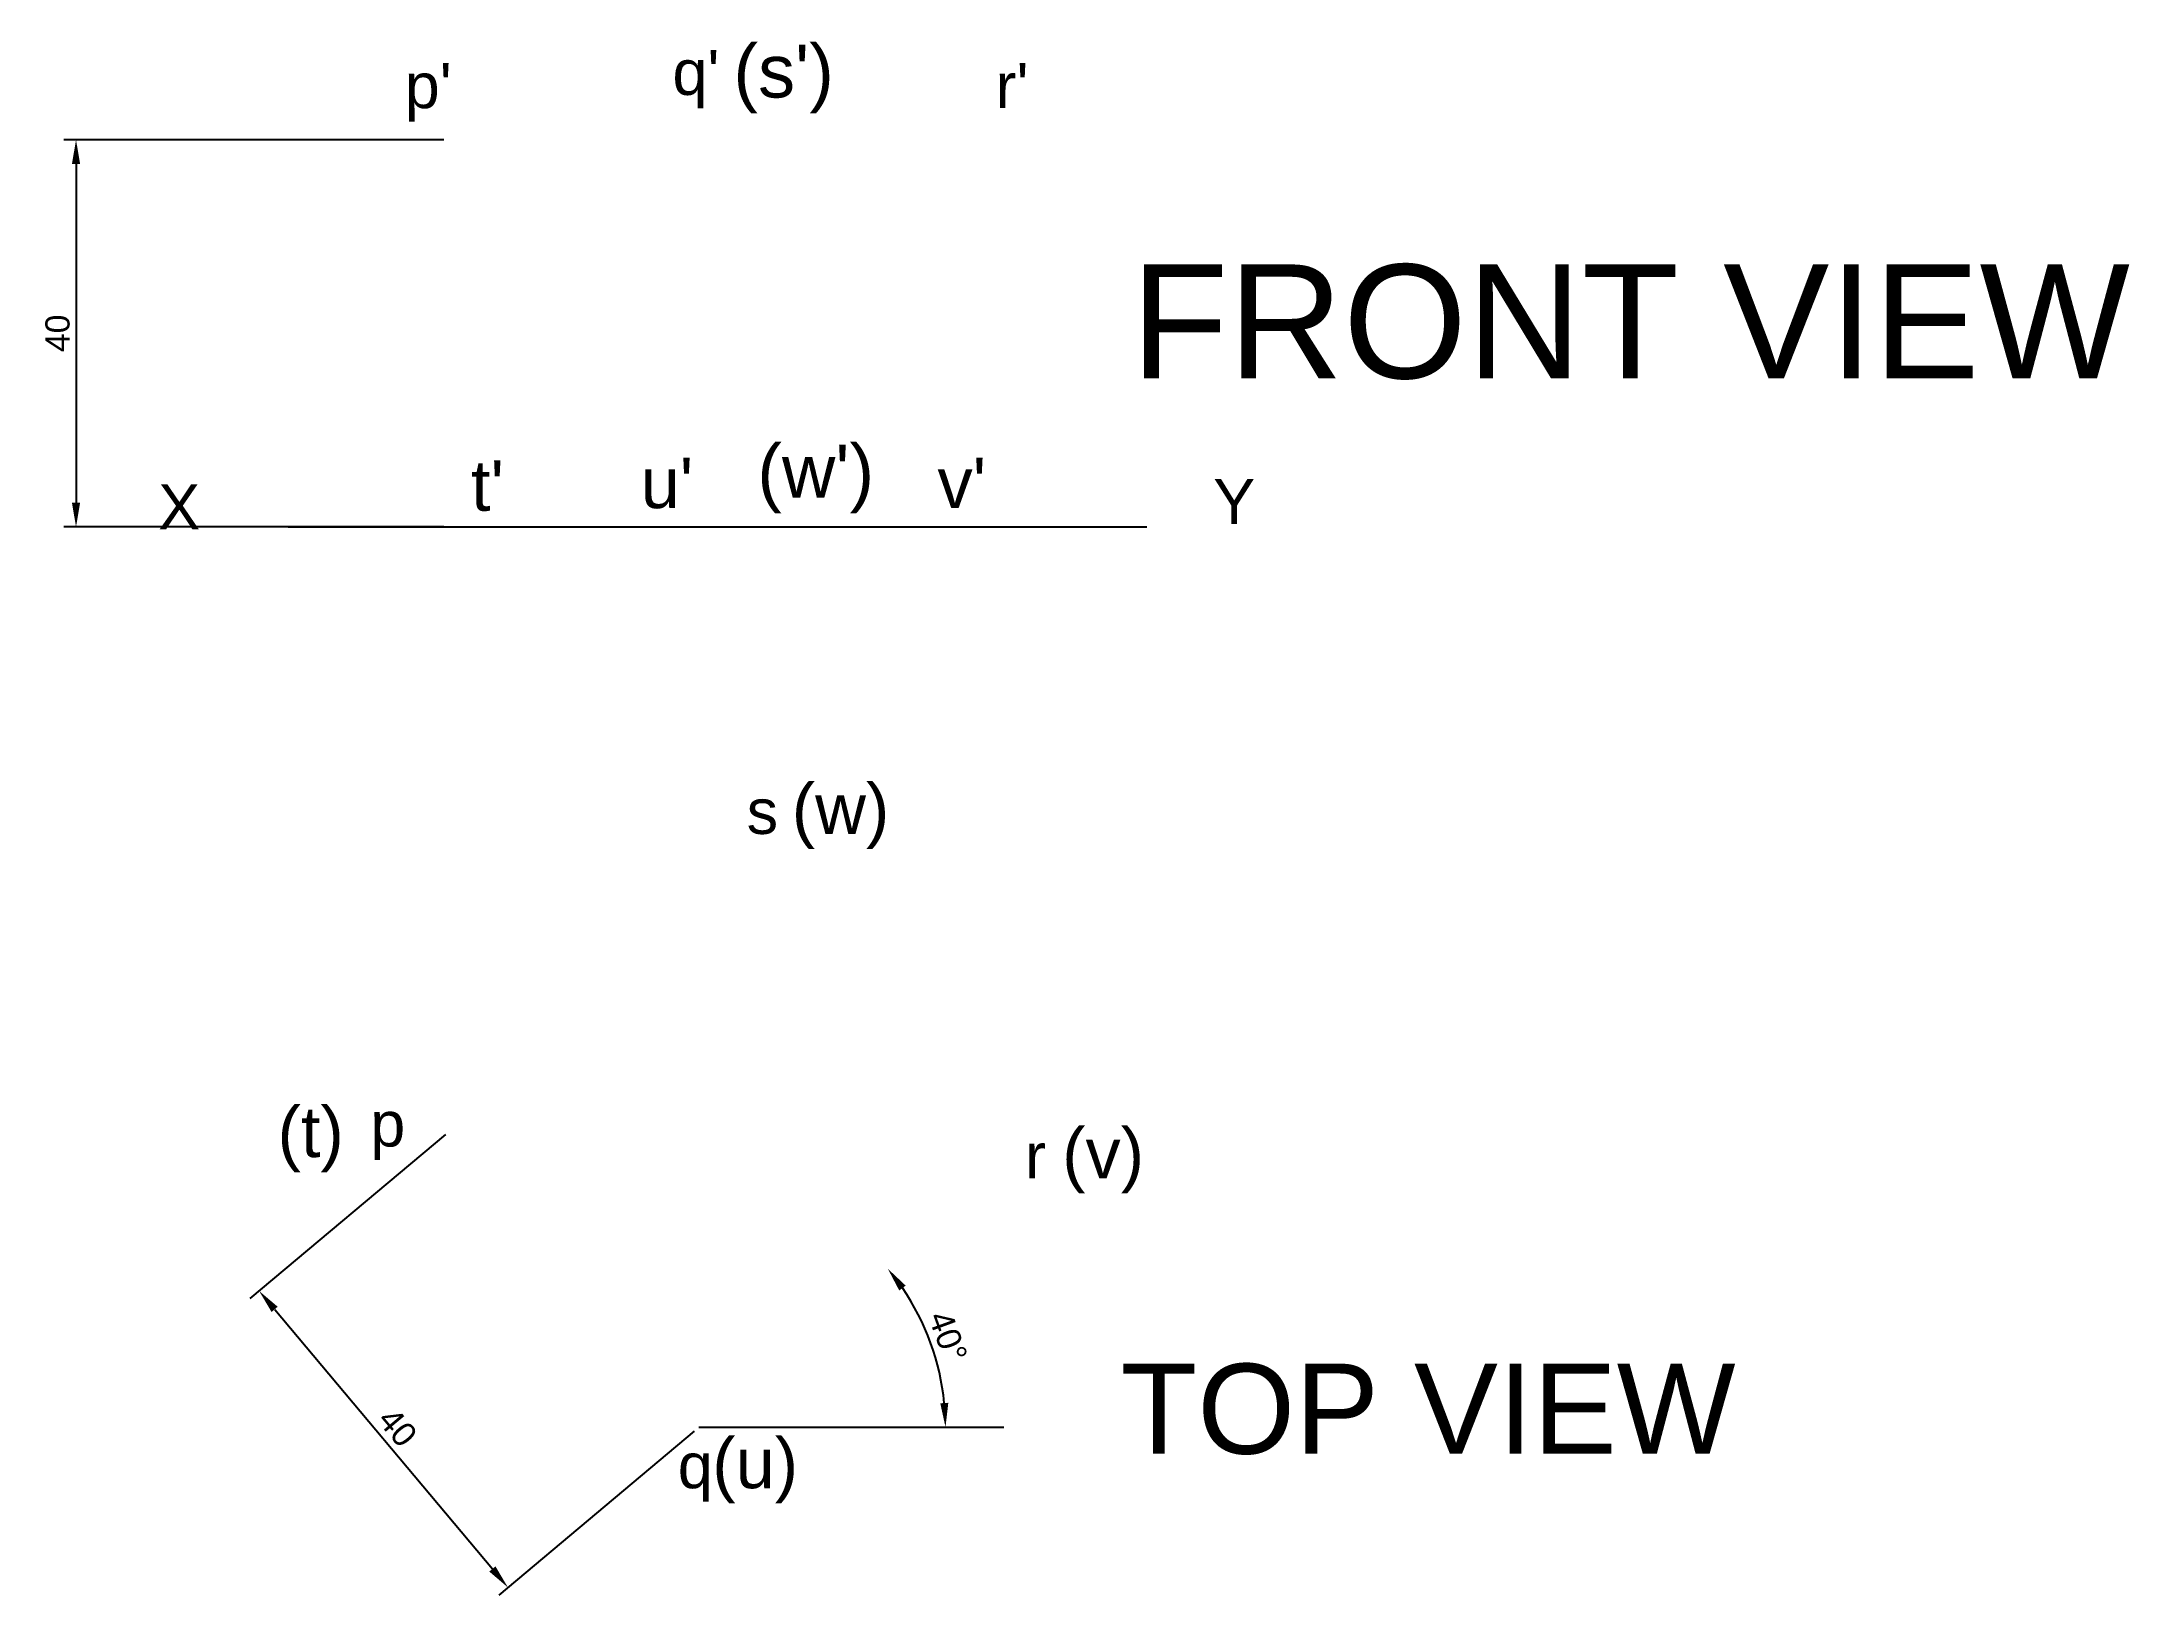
# Paper-space layout '5.1' of a CAD drawing. Header units: millimetres. Extents: x 55 to 271, y 21 to 182.
import ezdxf

# ---------------------------------------------------------------- set-up
doc = ezdxf.new("R2010")
doc.units = ezdxf.units.MM
doc.styles.get("Standard").update_dxf_attribs({"font": 'arial.ttf'})
doc.dimstyles.new('ISO-25', dxfattribs={"dimtxt": 2.5, "dimasz": 2.5, "dimexe": 1.25, "dimexo": 0.625, "dimtad": 1, "dimtxsty": 'Standard', "dimcen": 2.5, "dimadec": 0, "dimazin": 0, "dimtfac": 1, "dimtmove": 0, "dimatfit": 3, "dimfxl": 1, "dimarcsym": 0})

# ---------------------------------------------------------------- blocks, each defined once
blk = doc.blocks.new('*D9')
at = {"color": 0, "lineweight": -2, "transparency": 16777216}
for p, q in [((96.71, 68.9), (76.5, 51.94)), ((79.07, 50.83), (101.56, 24.02)), ((122.42, 38.26), (102.21, 21.3))]:
    blk.add_line(p, q, dxfattribs=at)
at = {"color": 0, "transparency": 16777216}
for points in [[(79.38, 51.1), (78.75, 50.56), (77.46, 52.74)], [(101.88, 24.28), (101.24, 23.75), (103.17, 22.1)]]:
    blk.add_solid(points, dxfattribs=at)
at = {"layer": 'Defpoints', "color": 0, "transparency": 16777216}
for p in [(97.19, 69.3), (122.9, 38.66), (103.17, 22.1)]:
    blk.add_point(p, dxfattribs=at)
at = {"color": 0, "transparency": 16777216, "insert": (91.77, 38.65), "char_height": 2.5, "attachment_point": 5, "rotation": 310}
blk.add_mtext('40', dxfattribs=at)
blk = doc.blocks.new('*D10')
at = {"color": 0, "lineweight": -2, "transparency": 16777216}
for p, q in [((96.56, 171.66), (57.3, 171.66)), ((58.55, 169.16), (58.55, 134.16)), ((96.56, 131.66), (57.3, 131.66))]:
    blk.add_line(p, q, dxfattribs=at)
at = {"color": 0, "transparency": 16777216}
for points in [[(58.13, 169.16), (58.97, 169.16), (58.55, 171.66)], [(58.13, 134.16), (58.97, 134.16), (58.55, 131.66)]]:
    blk.add_solid(points, dxfattribs=at)
at = {"layer": 'Defpoints', "color": 0, "transparency": 16777216}
for p in [(97.19, 171.66), (58.55, 131.66), (97.19, 131.66)]:
    blk.add_point(p, dxfattribs=at)
at = {"color": 0, "transparency": 16777216, "insert": (56.65, 151.66), "char_height": 2.5, "attachment_point": 5, "rotation": 90}
blk.add_mtext('40', dxfattribs=at)
blk = doc.blocks.new('*D11')
at = {"color": 0, "lineweight": -2, "transparency": 16777216}
blk.add_arc((122.9, 38.66), 25.47, 5.6267, 34.3733, dxfattribs=at)
at = {"color": 0, "transparency": 16777216}
for points in [[(143.59, 52.78), (144.25, 53.29), (142.41, 55.03)], [(148.66, 41.18), (147.83, 41.13), (148.37, 38.66)]]:
    blk.add_solid(points, dxfattribs=at)
at = {"layer": 'Defpoints', "color": 0, "transparency": 16777216}
for p in [(153.54, 64.37), (147.68, 44.53), (122.9, 38.66), (122.9, 38.66), (154.39, 38.66)]:
    blk.add_point(p, dxfattribs=at)
at = {"color": 0, "transparency": 16777216, "insert": (148.62, 48.02), "char_height": 2.5, "attachment_point": 5, "rotation": 290}
blk.add_mtext('40°', dxfattribs=at)

psp = doc.layouts.new('5.1')

# ---------------------------------------------------------------- linework, layer by layer
for p, q in [((80.457, 131.664), (169.18, 131.664)), ((122.901, 38.658), (154.393, 38.658))]:
    psp.add_line(p, q)

# ---------------------------------------------------------------- texts
for s, height, p in [("(s')", 5.4729, (126.461, 176.019)), ("p'", 4.6519, (92.506, 174.923)), ("q'", 4.6519, (120.163, 176.291)), ("r'", 4.6519, (153.543, 174.923)), ('FRONT VIEW', 11.7666, (167.537, 147.012)), ("(w')", 5.4729, (128.926, 134.698)), ("t'", 5.1992, (99.352, 133.33)), ("u'", 5.1992, (116.877, 133.603)), ("v'", 5.1992, (147.547, 133.603)), ('X', 4.652, (67.039, 131.414)), ('Y', 4.652, (176.026, 131.961)), ('s', 4.652, (127.831, 99.945)), ('(w)', 5.1992, (132.486, 99.945)), ('(t)', 5.1992, (79.362, 66.561)), ('p', 4.652, (88.946, 67.656)), ('(v)', 5.1992, (160.417, 64.37)), ('r', 4.652, (156.583, 64.372)), ('TOP VIEW', 9.3038, (166.442, 35.913)), ('(u)', 5.1992, (124.271, 32.356)), ('q', 4.652, (120.711, 32.356))]:
    psp.add_text(s, height=height).set_placement(p)

# ---------------------------------------------------------------- dimensions: what is measured, and where the dimension line sits
dim = psp.add_aligned_dim(p1=(97.19, 171.664), p2=(97.19, 131.664), distance=-38.639, dimstyle='ISO-25')
dim.commit()
dim.dimension.update_dxf_attribs({"geometry": '*D10', "text_midpoint": (56.649, 151.664)})
dim = psp.add_aligned_dim(p1=(97.19, 69.3), p2=(122.901, 38.658), distance=-25.757, dimstyle='ISO-25', override={"dimlfac": -1})
dim.commit()
dim.dimension.update_dxf_attribs({"geometry": '*D9', "text_midpoint": (91.771, 38.645)})
dim = psp.add_angular_dim_2l(base=(147.682, 44.531), line1=((122.901, 38.658), (154.393, 38.658)), line2=((122.901, 38.658), (153.543, 64.37)), dimstyle='ISO-25')
dim.commit()
dim.dimension.update_dxf_attribs({"geometry": '*D11', "text_midpoint": (148.619, 48.019)})

doc.saveas('drawing.dxf')
